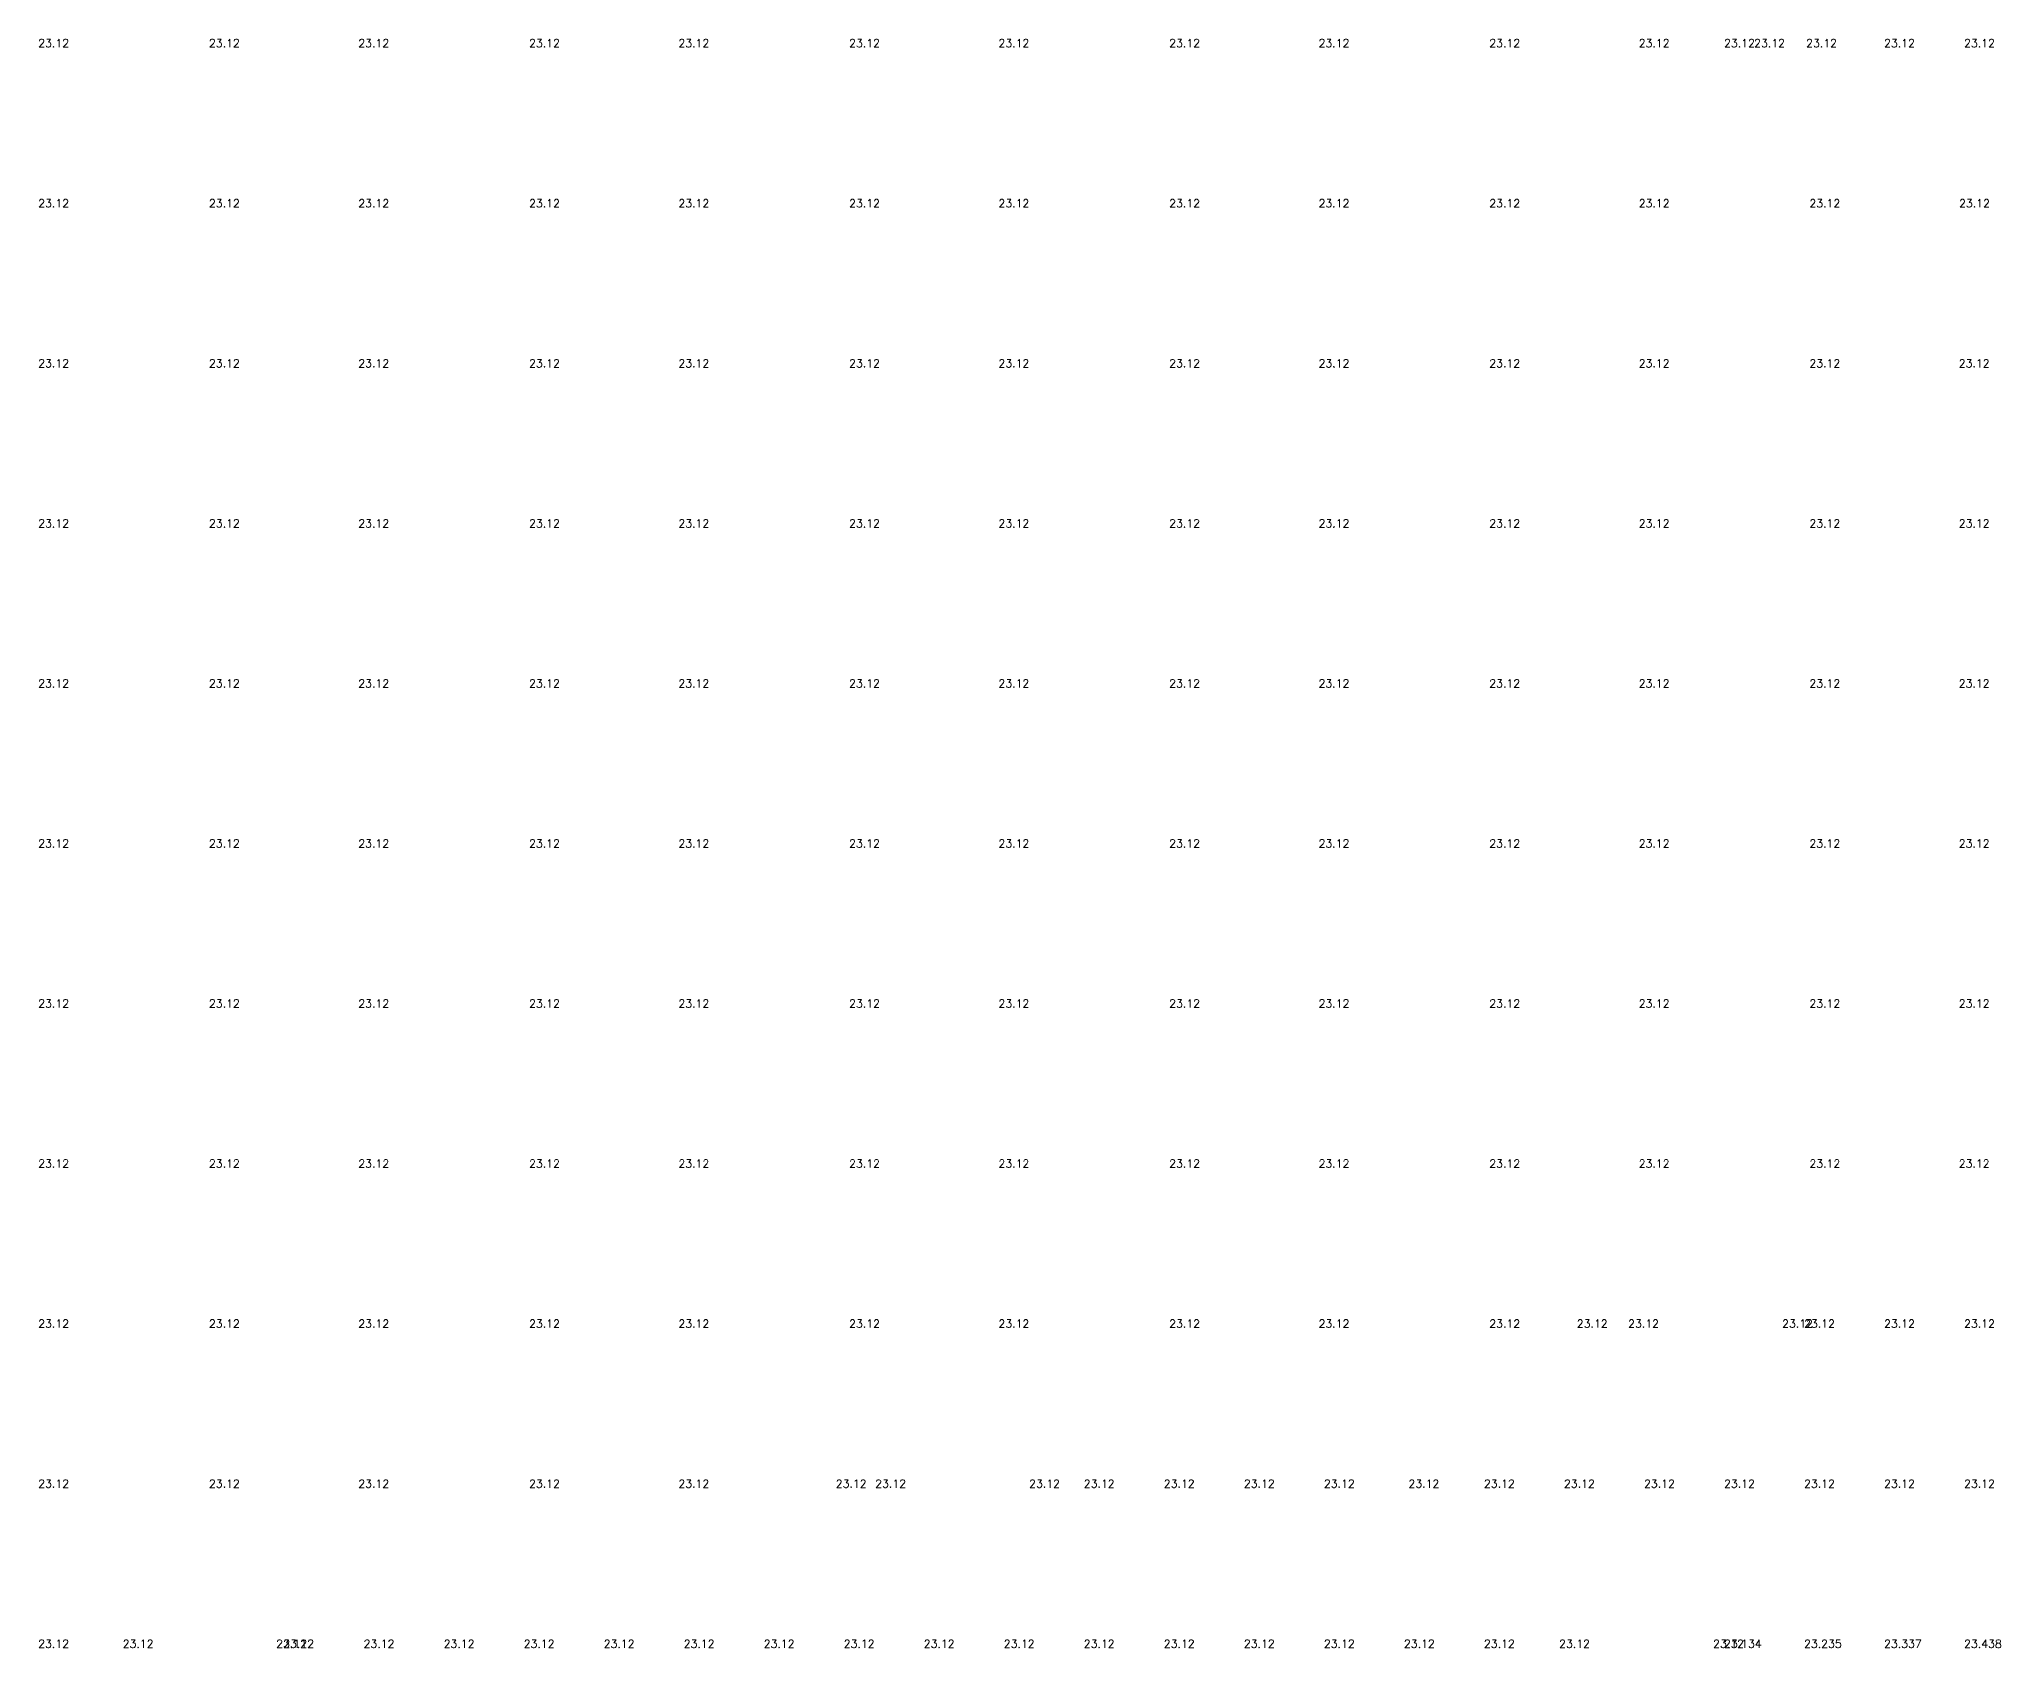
# Model space of a CAD drawing. Extents: x 6821 to 156660, y 8800 to 140150.
# Drawn here: x 82420 to 119188, y 41000 to 71150 of the extents above; entities that cross this region are included whole.
import ezdxf

# ---------------------------------------------------------------- set-up
doc = ezdxf.new("R2010")
doc.units = 0
doc.layers.get('0').update_dxf_attribs({"linetype": 'CONTINUOUS'})
doc.styles.get("Standard").update_dxf_attribs({"font": 'romans.shx', "bigfont": 'hztxt.shx'})

msp = doc.modelspace()

# ---------------------------------------------------------------- texts
for s, p in [('23.12', (82400.83, 71000, 23400)), ('23.12', (85600.83, 71000, 23400)), ('23.12', (88400.83, 71000, 23400)), ('23.12', (91600.83, 71000, 23400)), ('23.12', (94400.83, 71000, 23400)), ('23.12', (97600.83, 71000, 23400)), ('23.12', (100400.83, 71000, 23400)), ('23.12', (103600.83, 71000, 23400)), ('23.12', (106400.83, 71000, 23400)), ('23.12', (109600.83, 71000, 23400)), ('23.12', (112400.83, 71000, 23400)), ('23.12', (114000.62, 71000, 23400)), ('23.12', (114565.71, 71000, 23400)), ('23.12', (115540.27, 71000, 23400)), ('23.12', (117000.62, 71000, 23400)), ('23.12', (118500.62, 71000, 23400)), ('23.12', (82400.83, 68000, 23400)), ('23.12', (85600.83, 68000, 23400)), ('23.12', (88400.83, 68000, 23400)), ('23.12', (91600.83, 68000, 23400)), ('23.12', (94400.83, 68000, 23400)), ('23.12', (97600.83, 68000, 23400)), ('23.12', (100400.83, 68000, 23400)), ('23.12', (103600.83, 68000, 23400)), ('23.12', (106400.83, 68000, 23400)), ('23.12', (109600.83, 68000, 23400)), ('23.12', (112400.83, 68000, 23400)), ('23.12', (115600.83, 68000, 23400)), ('23.12', (118405.53, 68000, 23400)), ('23.12', (82400.83, 65000, 23400)), ('23.12', (85600.83, 65000, 23400)), ('23.12', (88400.83, 65000, 23400)), ('23.12', (91600.83, 65000, 23400)), ('23.12', (94400.83, 65000, 23400)), ('23.12', (97600.83, 65000, 23400)), ('23.12', (100400.83, 65000, 23400)), ('23.12', (103600.83, 65000, 23400)), ('23.12', (106400.83, 65000, 23400)), ('23.12', (109600.83, 65000, 23400)), ('23.12', (112400.83, 65000, 23400)), ('23.12', (115600.83, 65000, 23400)), ('23.12', (118400.83, 65000, 23400)), ('23.12', (82400.83, 62000, 23400)), ('23.12', (85600.83, 62000, 23400)), ('23.12', (88400.83, 62000, 23400)), ('23.12', (91600.83, 62000, 23400)), ('23.12', (94400.83, 62000, 23400)), ('23.12', (97600.83, 62000, 23400)), ('23.12', (100400.83, 62000, 23400)), ('23.12', (103600.83, 62000, 23400)), ('23.12', (106400.83, 62000, 23400)), ('23.12', (109600.83, 62000, 23400)), ('23.12', (112400.83, 62000, 23400)), ('23.12', (115600.83, 62000, 23400)), ('23.12', (118400.83, 62000, 23400)), ('23.12', (82400.83, 59000, 23400)), ('23.12', (85600.83, 59000, 23400)), ('23.12', (88400.83, 59000, 23400)), ('23.12', (91600.83, 59000, 23400)), ('23.12', (94400.83, 59000, 23400)), ('23.12', (97600.83, 59000, 23400)), ('23.12', (100400.83, 59000, 23400)), ('23.12', (103600.83, 59000, 23400)), ('23.12', (106400.83, 59000, 23400)), ('23.12', (109600.83, 59000, 23400)), ('23.12', (112400.83, 59000, 23400)), ('23.12', (115600.83, 59000, 23400)), ('23.12', (118400.83, 59000, 23400)), ('23.12', (82400.83, 56000, 23400)), ('23.12', (85600.83, 56000, 23400)), ('23.12', (88400.83, 56000, 23400)), ('23.12', (91600.83, 56000, 23400)), ('23.12', (94400.83, 56000, 23400)), ('23.12', (97600.83, 56000, 23400)), ('23.12', (100400.83, 56000, 23400)), ('23.12', (103600.83, 56000, 23400)), ('23.12', (106400.83, 56000, 23400)), ('23.12', (109600.83, 56000, 23400)), ('23.12', (112400.83, 56000, 23400)), ('23.12', (115600.83, 56000, 23400)), ('23.12', (118400.83, 56000, 23400)), ('23.12', (82400.83, 53000, 23400)), ('23.12', (85600.83, 53000, 23400)), ('23.12', (88400.83, 53000, 23400)), ('23.12', (91600.83, 53000, 23400)), ('23.12', (94400.83, 53000, 23400)), ('23.12', (97600.83, 53000, 23400)), ('23.12', (100400.83, 53000, 23400)), ('23.12', (103600.83, 53000, 23400)), ('23.12', (106400.83, 53000, 23400)), ('23.12', (109600.83, 53000, 23400)), ('23.12', (112400.83, 53000, 23400)), ('23.12', (115600.83, 53000, 23400)), ('23.12', (118400.83, 53000, 23400)), ('23.12', (82400.83, 50000, 23400)), ('23.12', (85600.83, 50000, 23400)), ('23.12', (88400.83, 50000, 23400)), ('23.12', (91600.83, 50000, 23400)), ('23.12', (94400.83, 50000, 23400)), ('23.12', (97600.83, 50000, 23400)), ('23.12', (100400.83, 50000, 23400)), ('23.12', (103600.83, 50000, 23400)), ('23.12', (106400.83, 50000, 23400)), ('23.12', (109600.83, 50000, 23400)), ('23.12', (112400.83, 50000, 23400)), ('23.12', (115600.83, 50000, 23400)), ('23.12', (118400.83, 50000, 23400)), ('23.12', (82400.83, 47000, 23400)), ('23.12', (85600.83, 47000, 23400)), ('23.12', (88400.83, 47000, 23400)), ('23.12', (91600.83, 47000, 23400)), ('23.12', (94400.83, 47000, 23400)), ('23.12', (97600.83, 47000, 23400)), ('23.12', (100400.83, 47000, 23400)), ('23.12', (103600.83, 47000, 23400)), ('23.12', (106400.83, 47000, 23400)), ('23.12', (109600.83, 47000, 23400)), ('23.12', (111241.92, 47000, 23400)), ('23.12', (112203.87, 47000, 23400)), ('23.12', (115089.71, 47000, 23400)), ('23.12', (115500.62, 47000, 23400)), ('23.12', (117000.62, 47000, 23400)), ('23.12', (118500.62, 47000, 23400)), ('23.12', (82400.83, 44000, 23400)), ('23.12', (85600.83, 44000, 23400)), ('23.12', (88400.83, 44000, 23400)), ('23.12', (91600.83, 44000, 23400)), ('23.12', (94400.83, 44000, 23400)), ('23.12', (97350.83, 44000, 23400)), ('23.12', (98089.98, 44000, 23400)), ('23.12', (100975.82, 44000, 23400)), ('23.12', (102000.62, 44000, 23400)), ('23.12', (103500.62, 44000, 23400)), ('23.12', (105000.62, 44000, 23400)), ('23.12', (106500.62, 44000, 23400)), ('23.12', (108086.63, 44000, 23400)), ('23.12', (109500.62, 44000, 23400)), ('23.12', (111000.62, 44000, 23400)), ('23.12', (112500.62, 44000, 23400)), ('23.12', (114000.62, 44000, 23400)), ('23.12', (115500.62, 44000, 23400)), ('23.12', (117000.62, 44000, 23400)), ('23.12', (118500.62, 44000, 23400)), ('23.12', (82400.83, 41000, 23400)), ('23.12', (83984.53, 41000, 23400)), ('23.12', (86861.93, 41000, 23400)), ('23.12', (86993.52, 41000, 23400)), ('23.12', (88500.62, 41000, 23400)), ('23.12', (90000.62, 41000, 23400)), ('23.12', (91500.62, 41000, 23400)), ('23.12', (93000.62, 41000, 23400)), ('23.12', (94500.62, 41000, 23400)), ('23.12', (96000.62, 41000, 23400)), ('23.12', (97500.62, 41000, 23400)), ('23.12', (99000.62, 41000, 23400)), ('23.12', (100500.62, 41000, 23400)), ('23.12', (102000.62, 41000, 23400)), ('23.12', (103500.62, 41000, 23400)), ('23.12', (105000.62, 41000, 23400)), ('23.12', (106500.62, 41000, 23400)), ('23.12', (108000.62, 41000, 23400)), ('23.12', (109500.62, 41000, 23400)), ('23.12', (110910.6, 41000, 23400)), ('23.12', (113796.44, 41000, 23400)), ('23.134', (114000.62, 41000, 23413.8)), ('23.235', (115500.62, 41000, 23515.15)), ('23.337', (117000.62, 41000, 23616.51)), ('23.438', (118500.62, 41000, 23717.87))]:
    msp.add_text(s, height=150).set_placement(p)

doc.saveas('drawing.dxf')
